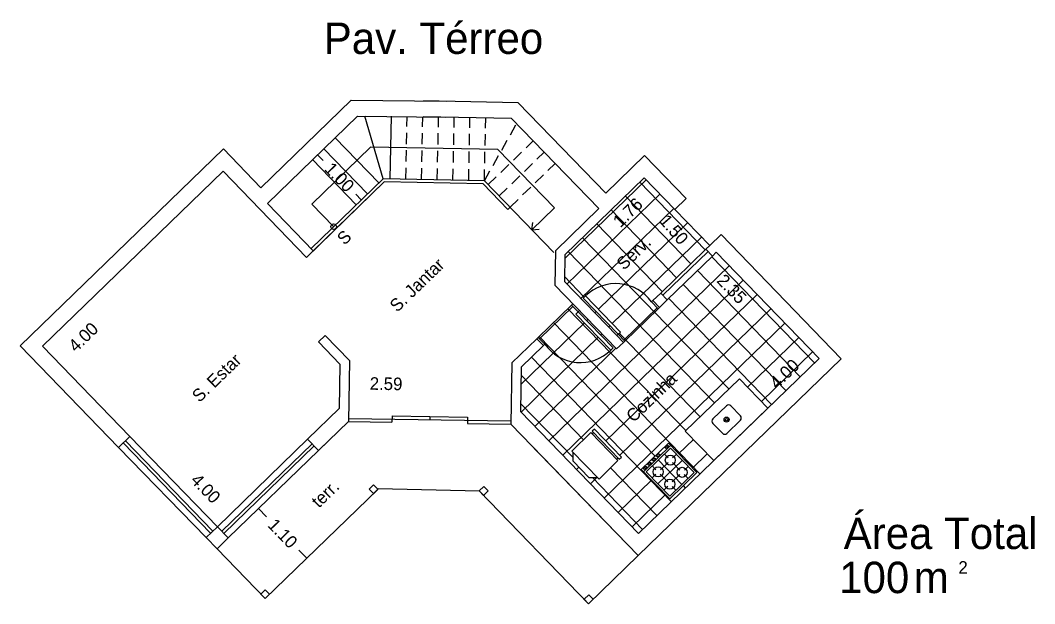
# Model space of a CAD drawing. Extents: x 1.1 to 17.3, y 0.1 to 21.
# Drawn here: x 1.12 to 17.26, y 0.08 to 9.36 of the extents above; entities that cross this region are included whole.
import ezdxf

# ---------------------------------------------------------------- set-up
doc = ezdxf.new("R2010")
doc.units = 0
doc.linetypes.add('ACAD_ISO02W100', pattern=[15, 12, -3])
doc.layers.get('0').update_dxf_attribs({"linetype": 'CONTINUOUS'})
doc.layers.get('DEFPOINTS').update_dxf_attribs({"linetype": 'CONTINUOUS'})
for name, color, linetype in [('BLOCO', 5, 'CONTINUOUS'), ('BLOCOS', 5, 'CONTINUOUS'), ('HACHURA', 1, 'CONTINUOUS'), ('PAREDE', 7, 'CONTINUOUS'), ('PONTILHADO', 8, 'ACAD_ISO02W100')]:
    doc.layers.add(name, color=color, linetype=linetype)
doc.styles.add('PADRÃO', font='', dxfattribs={"height": 0.2})
doc.styles.get('PADRÃO').set_extended_font_data('AvantGarde Bk BT')
doc.dimstyles.new('PADRÃOS', dxfattribs={"dimtxt": 0.15, "dimasz": 0.1, "dimexe": 1.25, "dimexo": 0.625, "dimgap": 0.1, "dimtad": 0, "dimjust": 1, "dimzin": 1, "dimdsep": 46, "dimtxsty": 'PADRÃO', "dimcen": 2.5, "dimse1": 1, "dimse2": 1, "dimsd1": 1, "dimsd2": 1, "dimclrt": 1, "dimadec": 0, "dimazin": 0, "dimtfac": 1, "dimtdec": 4, "dimtmove": 0, "dimatfit": 3, "dimfxl": 1, "dimtolj": 1, "dimtzin": 0, "dimarcsym": 0})

# ---------------------------------------------------------------- blocks, each defined once
blk = doc.blocks.new('BOLA')
at = {"layer": 'PAREDE', "ltscale": 0.015}
blk.add_circle((0, 0), 0.04372254359887506, dxfattribs=at)
blk = doc.blocks.new('SETA')
at = {"layer": 'PAREDE', "ltscale": 0.015}
for q in [(-0.07329951123824685, -0.09103539160554419), (0.07329951123824685, -0.09103539160554419)]:
    blk.add_line((0, 0), q, dxfattribs=at)
blk = doc.blocks.new('P80E15')
at = {"layer": 'BLOCO', "ltscale": 0.015}
for p, q in [((0.03000000000000114, 0.1500000000000057), (0, 0.1500000000000057)), ((0, 0.1500000000000057), (0, 0)), ((0.03000000000000114, 2.842170943040401e-14), (0, 0)), ((0.03000000000000114, 0.1500000000000057), (0.03000000000000114, 0)), ((0.8000000000000114, 0.1500000000000341), (0.7700000000000102, 0.1500000000000341)), ((0.7700000000000102, 0.1500000000000057), (0.7700000000000102, 0)), ((0.8000000000000114, 2.842170943040401e-14), (0.7700000000000102, 5.684341886080801e-14)), ((0.8000000000000114, 0.1500000000000057), (0.8000000000000114, 0))]:
    blk.add_line(p, q, dxfattribs=at)
at = {"layer": 'BLOCO'}
blk.add_lwpolyline([(0.03000000000000114, 0.1500000000000057), (0.0800000000000125, 0.1500000000000057), (0.0800000000000125, 0.950000000000017), (0.03000000000000114, 0.950000000000017)], close=True, dxfattribs=at)
at = {"layer": 'BLOCO', "ltscale": 0.015}
blk.add_arc((0.0800000000000125, 0.2524375000000134), 0.6975625000000036, 351.555539587714, 90.00000000000041, dxfattribs=at)
blk = doc.blocks.new('J2')
at = {"layer": 'BLOCO'}
for p, q in [((0, 0.25), (0, 0)), ((2, 0.25), (0, 0.25)), ((2, 0), (2, 0.25)), ((2, 0.1500000000000057), (0, 0.1500000000000057)), ((0, 0.09999999999999432), (2, 0.09999999999999432)), ((0, 0), (2, 0))]:
    blk.add_line(p, q, dxfattribs=at)
blk = doc.blocks.new('*D21')
at = {"layer": 'DEFPOINTS', "color": 0, "linetype": 'ByBlock', "ltscale": 0.015}
for p in [(128.5993515461378, 163.0871760422233), (128.8427939936597, 162.8358895818028), (125.7264403002139, 160.3039439331379)]:
    blk.add_point(p, dxfattribs=at)
at = {"color": 1, "linetype": 'ByBlock', "ltscale": 0.015, "insert": (126.3765003198537, 160.4465823057391), "char_height": 0.2, "attachment_point": 5, "rotation": 44.091641559885346, "style": 'PADRÃO'}
blk.add_mtext('\\A1;4.00', dxfattribs=at)
blk = doc.blocks.new('*D22')
at = {"layer": 'DEFPOINTS', "color": 0, "linetype": 'ByBlock', "ltscale": 0.015}
for p in [(125.9341084135454, 160.505129598681), (125.7264403002139, 160.3039439331379), (128.5096724092993, 157.431032687214)]:
    blk.add_point(p, dxfattribs=at)
at = {"color": 1, "linetype": 'ByBlock', "ltscale": 0.015, "insert": (128.323415689609, 158.0388359248751), "char_height": 0.2, "attachment_point": 5, "rotation": 314.0916415598853, "style": 'PADRÃO'}
blk.add_mtext('\\A1;4.00', dxfattribs=at)
blk = doc.blocks.new('*D23')
at = {"color": 0, "linetype": 'ByBlock', "ltscale": 0.015}
for p, q in [((130.1044572431744, 163.3493877679797), (130.1940616422907, 163.2568962057182)), ((130.8002652704457, 162.6311599564987), (130.7106608713294, 162.7236515187602))]:
    blk.add_line(p, q, dxfattribs=at)
at = {"layer": 'DEFPOINTS', "color": 0, "linetype": 'ByBlock', "ltscale": 0.015}
for p in [(129.3047408882857, 162.5746348965693), (130.8002652704457, 162.6311599564987), (130.0005489155571, 161.8564070850883)]:
    blk.add_point(p, dxfattribs=at)
at = {"color": 1, "linetype": 'ByBlock', "ltscale": 0.015, "insert": (130.45236125681, 162.9902738622392), "char_height": 0.2, "attachment_point": 5, "rotation": 314.0916415598853, "style": 'PADRÃO'}
blk.add_mtext('\\A1;1.00', dxfattribs=at)
blk = doc.blocks.new('*D24')
at = {"color": 0, "linetype": 'ByBlock', "ltscale": 0.015}
for p, q in [((129.1661151751233, 157.7189053407083), (129.2905099756031, 157.5905023878728)), ((129.9315040051217, 156.9288547480793), (129.8071092046418, 157.0572577009148))]:
    blk.add_line(p, q, dxfattribs=at)
at = {"layer": 'DEFPOINTS', "color": 0, "linetype": 'ByBlock', "ltscale": 0.015}
for p in [(129.1661151751233, 157.7189053407083), (128.5040674632469, 157.0775237275259), (129.2694562932454, 156.2874731348969)]:
    blk.add_point(p, dxfattribs=at)
at = {"color": 1, "linetype": 'ByBlock', "ltscale": 0.015, "insert": (129.5488095901225, 157.3238800443938), "char_height": 0.2, "attachment_point": 5, "rotation": 314.0916415598853, "style": 'PADRÃO'}
blk.add_mtext('\\A1;1.10', dxfattribs=at)
blk = doc.blocks.new('*D25')
at = {"layer": 'DEFPOINTS', "color": 0, "linetype": 'ByBlock', "ltscale": 0.015}
for p in [(133.1898963485773, 159.6726717459428), (130.5956416810261, 159.103808573505), (133.1802271940059, 159.0628295205813)]:
    blk.add_point(p, dxfattribs=at)
at = {"color": 1, "linetype": 'ByBlock', "ltscale": 0.015, "insert": (131.194453821909, 159.704309834331), "char_height": 0.2, "attachment_point": 5, "rotation": 359.0916415598873, "style": 'PADRÃO'}
blk.add_mtext('\\A1;2.59', dxfattribs=at)
blk = doc.blocks.new('*D26')
at = {"layer": 'DEFPOINTS', "color": 0, "linetype": 'ByBlock', "ltscale": 0.015}
for p in [(135.3017961228756, 162.9809076174994), (134.038478742798, 161.7570252225294), (134.1884715441291, 161.6021994700005)]:
    blk.add_point(p, dxfattribs=at)
at = {"color": 1, "linetype": 'ByBlock', "ltscale": 0.015, "insert": (135.041422360765, 162.4285250669712), "char_height": 0.2, "attachment_point": 5, "rotation": 44.09164155988498, "style": 'PADRÃO'}
blk.add_mtext('\\A1;1.76', dxfattribs=at)
blk = doc.blocks.new('*D27')
at = {"layer": 'DEFPOINTS', "color": 0, "linetype": 'ByBlock', "ltscale": 0.015}
for p in [(135.3017961228756, 162.9809076174994), (135.1658274180613, 162.863503900921), (136.2837228922986, 161.8437092821151)]:
    blk.add_point(p, dxfattribs=at)
at = {"color": 1, "linetype": 'ByBlock', "ltscale": 0.015, "insert": (135.7744351447154, 162.1586573530874), "char_height": 0.2, "attachment_point": 5, "rotation": 310.80933862302186, "style": 'PADRÃO'}
blk.add_mtext('\\A1;1.50', dxfattribs=at)
blk = doc.blocks.new('*D28')
at = {"layer": 'DEFPOINTS', "color": 0, "linetype": 'ByBlock', "ltscale": 0.015}
for p in [(136.4498793678733, 161.7958317285558), (138.085028231961, 160.1079963715755), (137.9208097519785, 159.9489040407418)]:
    blk.add_point(p, dxfattribs=at)
at = {"color": 1, "linetype": 'ByBlock', "ltscale": 0.015, "insert": (136.6956428292343, 161.2135473376468), "char_height": 0.2, "attachment_point": 5, "rotation": 314.0916415598857, "style": 'PADRÃO'}
blk.add_mtext('\\A1;2.35', dxfattribs=at)
blk = doc.blocks.new('*D29')
at = {"layer": 'DEFPOINTS', "color": 0, "linetype": 'ByBlock', "ltscale": 0.015}
for p in [(138.085028231961, 160.1079963715755), (135.0676543976189, 157.4738816118938), (135.2121169860371, 157.3247642624901)]:
    blk.add_point(p, dxfattribs=at)
at = {"color": 1, "linetype": 'ByBlock', "ltscale": 0.015, "insert": (137.5339480714248, 159.8631888879574), "char_height": 0.2, "attachment_point": 5, "rotation": 44.09164155988528, "style": 'PADRÃO'}
blk.add_mtext('\\A1;4.00', dxfattribs=at)
blk = doc.blocks.new('ESTAR')
at = {"layer": 'HACHURA', "ltscale": 0.015, "style": 'PADRÃO'}
blk.add_text('S. Estar', height=0.2, dxfattribs=at).set_placement((-0.425116371214699, -0.06847717339962855))
blk = doc.blocks.new('JANTAR')
at = {"layer": 'HACHURA', "ltscale": 0.015, "style": 'PADRÃO'}
blk.add_text('S. Jantar', height=0.2, dxfattribs=at).set_placement((-0.562251810807993, -0.02739128426412663))
blk = doc.blocks.new('COZINHA')
at = {"layer": 'HACHURA', "ltscale": 0.015, "style": 'PADRÃO'}
blk.add_text('Cozinha', height=0.2, dxfattribs=at).set_placement((-0.6582467478390299, -0.06847717339962855))
blk = doc.blocks.new('FOGÃO4B')
at = {"layer": 'BLOCOS'}
for p, q in [((-0.2999999999999972, 0.700000000000017), (0.2999999999999972, 0.700000000000017)), ((-0.2999999999999972, 0.05000000000001137), (-0.2999999999999829, 0.700000000000017)), ((-0.2999999999999972, 0.6500000000000057), (0.2999999999999972, 0.6500000000000057)), ((0.2999999999999972, 0.700000000000017), (0.2999999999999972, 0.05000000000001137)), ((-0.2700000000000244, 0.620000000000033), (0.2700000000000102, 0.620000000000033)), ((-0.2699999999999818, 0.0800000000000125), (-0.2700000000000244, 0.620000000000033)), ((-0.2700000000000244, 0.4850000000000421), (-0.1850000000000023, 0.4850000000000421)), ((-0.1350000000000051, 0.5350000000000534), (-0.1350000000000193, 0.620000000000033)), ((-0.08500000000000796, 0.4850000000000421), (0.08500000000000796, 0.4850000000000421)), ((2.842170943040401e-14, 0.0800000000000125), (-1.4210854715202e-14, 0.620000000000033)), ((0.1350000000000051, 0.5350000000000534), (0.1349999999999909, 0.620000000000033)), ((0.1850000000000023, 0.4850000000000421), (0.2700000000000102, 0.4850000000000421)), ((0.2700000000000102, 0.620000000000033), (0.269999999999996, 0.07999999999995566)), ((-0.2700000000000244, 0.3500000000000512), (0.2700000000000102, 0.3500000000000512)), ((-0.1349999999999909, 0.2650000000000716), (-0.1350000000000051, 0.4350000000000307)), ((0.1350000000000051, 0.2650000000000716), (0.1350000000000051, 0.4350000000000307)), ((-0.2700000000000244, 0.2150000000000603), (-0.1850000000000023, 0.2150000000000603)), ((-0.1349999999999767, 0.0800000000000125), (-0.1349999999999767, 0.1650000000000489)), ((-0.08500000000000796, 0.2150000000000603), (0.08500000000000796, 0.2150000000000603)), ((0.1350000000000335, 0.0800000000000125), (0.1350000000000193, 0.1650000000000489)), ((0.1850000000000023, 0.2150000000000603), (0.2700000000000102, 0.2150000000000603)), ((0.2999999999999972, 0.05000000000001137), (-0.2999999999999972, 0.05000000000001137)), ((0.269999999999996, 0.07999999999995566), (-0.2699999999999818, 0.0800000000000125))]:
    blk.add_line(p, q, dxfattribs=at)
for centre in [(-0.1350000000000051, 0.4850000000000421), (0.1350000000000051, 0.4850000000000421), (-0.1350000000000051, 0.2150000000000603), (0.1350000000000051, 0.2150000000000603)]:
    blk.add_circle(centre, 0.08, dxfattribs=at)
for centre in [(-0.2399999999999949, 0.6750000000000114), (-0.1439999999999912, 0.6750000000000114), (-0.04800000000000182, 0.6750000000000114), (0.04800000000000182, 0.6750000000000114), (0.2400000000000091, 0.6750000000000114)]:
    blk.add_ellipse(centre, major_axis=(-0.03000000000000114, 0), ratio=0.499999999999981, dxfattribs=at)
blk = doc.blocks.new('GELAD')
at = {"layer": 'BLOCOS'}
for p, q in [((0.3100000000000023, 0.6499999999999773), (-0.3100000000000023, 0.6499999999999773)), ((-0.3100000000000023, 0.6499999999999773), (-0.3100000000000023, 0.5999999999999659)), ((0.3100000000000165, 0.5999999999999659), (0.3100000000000023, 0.6499999999999773)), ((0.3100000000000023, 0.5999999999999659), (-0.3100000000000023, 0.5999999999999659)), ((0.3100000000000023, 0.5699999999999648), (-0.3100000000000023, 0.5699999999999648)), ((-0.3100000000000023, 0.5699999999999648), (-0.3100000000000023, 0.1499999999999773)), ((-0.2800000000000011, 0.5999999999999659), (-0.2799999999999869, 0.5699999999999932)), ((0.2800000000000153, 0.5699999999999932), (0.2800000000000011, 0.5999999999999659)), ((0.3100000000000023, 0.1499999999999773), (0.3100000000000165, 0.5699999999999648)), ((-0.3100000000000023, 0.1499999999999773), (0.3100000000000023, 0.1499999999999773)), ((-0.1800000000000068, 0.05000000000001137), (-0.2800000000000011, 0.1500000000000057)), ((-0.1800000000000068, 0.05000000000001137), (0.1800000000000068, 0.04999999999998295)), ((0.1800000000000068, 0.04999999999998295), (0.2800000000000011, 0.1499999999999773))]:
    blk.add_line(p, q, dxfattribs=at)
blk = doc.blocks.new('PIA')
at = {"layer": 'BLOCOS'}
blk.add_lwpolyline([(-0.6000000000000085, 0), (0.5999999999999943, 0), (0.5999999999999943, 0.6500000000000057), (-0.6000000000000085, 0.6500000000000057)], close=True, dxfattribs=at)
blk.add_lwpolyline([(-0.1500000000000199, 0.1649999999999352), (0.1500000000000057, 0.1649999999999636, 0.414213562373095), (0.2000000000000028, 0.214999999999975), (0.2000000000000028, 0.4349999999999454, 0.414213562373095), (0.1500000000000057, 0.4849999999999568), (-0.1500000000000057, 0.4849999999999852, 0.4142135623731188), (-0.2000000000000028, 0.4349999999999739), (-0.2000000000000171, 0.2149999999999466, 0.4142135623730711)], format="xyb", close=True, dxfattribs=at)
for radius in [0.04, 0.02]:
    blk.add_circle((0, 0.3249999999999886), radius, dxfattribs=at)
blk = doc.blocks.new('TÉRREO')
at = {"layer": 'HACHURA', "ltscale": 0.015, "style": 'PADRÃO'}
blk.add_text('Pav. Térreo', height=0.5, dxfattribs=at).set_placement((-1.919883222733915, -0.2465187923484109))
blk = doc.blocks.new('AREA')
at = {"layer": 'HACHURA', "ltscale": 0.1, "style": 'PADRÃO'}
for s, p in [('Área Total', (-2.498118662321986, 0.432649720527877)), ('m', (-1.383981738905476, -0.2692598737472736))]:
    blk.add_text(s, height=0.5, dxfattribs=at).set_placement(p)
at = {"layer": 'HACHURA', "ltscale": 0.015, "style": 'PADRÃO'}
blk.add_text('2', height=0.2, dxfattribs=at).set_placement((-0.6730096243244077, 0.03971876221811499))
blk.add_attdef('100', (-2.57025748884891, -0.2692836984217877), '', height=0.5, dxfattribs=at)

msp = doc.modelspace()

# ---------------------------------------------------------------- hatches: boundary and pattern name
at = {"layer": 'HACHURA', "ltscale": 0.015}
h = msp.add_hatch(dxfattribs=at)
h.set_pattern_fill('NET', color=256, scale=0.1, angle=44.09164155988535, style=0)
h.set_pattern_definition([(44.09164155988535, (23.57260830451449, -206.080133951454), (-0.2209190486586552, 0.2280373301452084), []), (134.0916415598853, (23.57260830451449, -206.080133951454), (-0.2280373301452084, -0.2209190486586552), [])])
h.paths.add_polyline_path([(12.19570724479937, 5.668102129895033), (12.1339219733153, 5.608245511732207), (11.41569416183432, 4.912437484460838), (11.29150377046224, 4.79212374856067), (11.26995693611778, 4.771249507742596), (10.7384683556219, 4.256351567561751), (10.71692152127747, 4.235477326743592), (10.6091873495553, 4.131106122652881), (10.01775052637467, 4.741599762411738), (9.996203692030235, 4.720725521593579), (10.55285011384731, 4.146143272408779), (10.51693872327328, 4.111352871045227, -0.4580704259902144), (9.464715111534332, 4.205827581412734), (9.443168277189898, 4.184953340594603), (9.090473081435306, 3.843267674204071), (9.079263189330504, 3.136249754827929), (10.95794486296316, 1.197034663829356), (12.1541819487658, 2.355930704216433), (11.70190673103943, 2.822778781679062), (12.56378010481657, 3.657748414404637), (13.01605532254297, 3.190900336942036), (13.83085610888705, 3.980266772914746)])
h.paths.add_polyline_path([(11.43231557913194, 2.631218826217435), (11.8845907968583, 2.164370748754834), (11.45365410996973, 1.746885932392047), (11.00137889224337, 2.213734009854676)], flags=16)
edge = h.paths.add_edge_path(flags=0)
edge.add_ellipse((11.40661711112486, 2.571514649294159), major_axis=(-0.02154683434442995, -0.02087424081814144), ratio=0.499999999999981, start_angle=0, end_angle=360)
h.paths.add_polyline_path([(10.25648389404853, 2.855263271894643), (10.68788487095676, 2.409962028776448), (10.65197348038274, 2.37517162741284), (10.63109923956463, 2.396718461757246), (10.60955240522017, 2.375844220939143), (10.63042664603833, 2.354297386594681), (10.32877096521634, 2.062058015140764), (10.3078967243982, 2.083604849485226), (10.16649314052293, 2.085846827906153), (9.916002250705247, 2.344408840039364), (9.918244229126202, 2.485812423914524), (9.897369988308043, 2.507359258258958), (10.19902566913007, 2.79959862971296), (10.21989990994823, 2.778051795368498), (10.24144674429263, 2.7989260361866), (10.22057250347447, 2.820472870531063)], flags=16)
edge = h.paths.add_edge_path(flags=0)
edge.add_ellipse((11.19976750141834, 2.371121937440023), major_axis=(-0.02154683434442995, -0.02087424081814144), ratio=0.499999999999981, start_angle=0, end_angle=360)
edge = h.paths.add_edge_path(flags=0)
edge.add_ellipse((11.13081763151618, 2.304324366821987), major_axis=(-0.02154683434442995, -0.02087424081814144), ratio=0.499999999999981, start_angle=0, end_angle=360)
edge = h.paths.add_edge_path(flags=0)
edge.add_ellipse((11.061867761614, 2.237526796203952), major_axis=(-0.02154683434442995, -0.02087424081814144), ratio=0.499999999999981, start_angle=0, end_angle=360)
h.paths.add_polyline_path([(9.96029230145615, 4.685935120229999), (9.996203692030264, 4.720725521593607), (9.891832487939553, 4.82845969331575), (9.360343907443593, 4.313561753134906), (9.464715111534304, 4.205827581412791, 0.4580704259902287), (10.51693872327328, 4.111352871045227)])
h.paths.add_polyline_path([(10.11336212028814, 4.973458389832274), (10.67000854210525, 4.398876140647474), (10.63409715153117, 4.364085739283894), (10.7384683556219, 4.256351567561751), (11.26995693611784, 4.771249507742539), (11.1655857320271, 4.87898367946471, 0.458070425990229)])
h.paths.add_polyline_path([(11.53468961889155, 6.350418550801976), (11.04762399980157, 6.853178018838662), (9.784306619723992, 5.629295623868643), (9.777580684461128, 5.205084872242935), (10.61255031718676, 4.343211498465763), (10.63409715153117, 4.364085739283922), (10.07745072971412, 4.938667988468666), (10.11336212028786, 4.97345838983199, -0.4580704259903868), (11.1655857320271, 4.878983679464739), (11.18713256637153, 4.899857920282869), (11.31132295774361, 5.020171656182981), (12.02955076922458, 5.71597968345435), (12.09133604070863, 5.775836301617176)])
h.paths.add_polyline_path([(12.56680673897145, 4.734944086918631), (12.09474686992016, 5.222214301328592), (12.31613467334918, 5.436691391053444), (12.78819454240048, 4.949421176643483)], flags=24)
h.paths.add_polyline_path([(12.94547678424067, 3.626180364807112), (13.39959802273611, 4.066126017215083), (13.61407511246099, 3.844738213786059), (13.15995387396552, 3.404792561378088)], flags=24)
h.paths.add_polyline_path([(10.88698266578055, 2.880048853399444), (11.69005607037602, 3.65805398279349), (11.47271163987946, 3.882401516214884), (10.66963823528397, 3.104396386820838)], flags=24)
h.paths.add_polyline_path([(10.45068354165593, 6.186355385014053), (10.9123027627987, 6.633564967377055), (11.12381693372612, 6.415235551606798), (10.66219771258332, 5.968025969243797)], flags=24)
h.paths.add_polyline_path([(11.61354374206536, 5.687073330674309), (11.19367764538876, 6.173332633397592), (11.42698230121752, 6.37478217817889), (11.84684839789409, 5.888522875455578)], flags=24)
h.paths.add_polyline_path([(10.73417550476128, 5.301832327312638), (11.22716786382315, 5.779435721855918), (11.01011016740375, 6.003487282278059), (10.51711780834188, 5.525883887734778)], flags=24)

# ---------------------------------------------------------------- linework, layer by layer
at = {"layer": 'BLOCO'}
for p, q in [((12.02955076922458, 5.71597968345435), (11.31132295774361, 5.020171656182981)), ((11.34611335910719, 4.984260265608953), (12.06434117058816, 5.680068292880293)), ((12.1339219733153, 5.608245511732207), (12.02955076922458, 5.71597968345435)), ((11.41569416183432, 4.912437484460838), (12.1339219733153, 5.608245511732207)), ((11.31132295774361, 5.020171656182981), (11.41569416183432, 4.912437484460838))]:
    msp.add_line(p, q, dxfattribs=at)
at = {"layer": 'BLOCO', "ltscale": 0.015}
for p, q in [((6.341469557952024, 2.976078974844143), (7.033837716188401, 2.96510135725066)), ((6.342262217024398, 3.026072691365243), (8.926847730004198, 2.985093638441583)), ((7.035423034333149, 3.065088790292947), (7.033837716188401, 2.965101357250717)), ((7.035423034333121, 3.065088790292918), (8.235272230840195, 3.04606497255611)), ((7.635347632586644, 3.055576881424543), (7.634554973514298, 3.005583164903413)), ((8.235272230840195, 3.04606497255611), (8.233686912695447, 2.94607753951388)), ((8.233686912695447, 2.94607753951388), (8.926055070931824, 2.935099921920454))]:
    msp.add_line(p, q, dxfattribs=at)
at = {"layer": 'HACHURA', "ltscale": 0.015}
for p, q in [((11.53468961889155, 6.350418550801976), (12.09133604070863, 5.775836301617176)), ((9.360343907443593, 4.313561753134934), (9.891832487939524, 4.828459693315722)), ((10.7384683556219, 4.256351567561751), (11.26995693611784, 4.771249507742539))]:
    msp.add_line(p, q, dxfattribs=at)
at = {"layer": 'PAREDE', "ltscale": 0.015}
for p, q in [((4.948439539542079, 6.696043053505946), (6.384895162503994, 8.087659108048626)), ((6.384895162503994, 8.087659108048626), (7.894978307765655, 8.07044274209224)), ((9.044700541566584, 8.045487431062867), (7.534830634903159, 8.076152946096897)), ((10.43631659610926, 6.609031808100951), (9.044700541566584, 8.045487431062867)), ((5.050568765211779, 6.446905297908557), (6.48494023104584, 7.836502253167566)), ((6.48494023104584, 7.836502253167566), (7.892128258214484, 7.82045898818501)), ((6.892416031095394, 6.838942626606524), (6.602998220259678, 7.83515628122376)), ((7.005224564820168, 6.836651481010733), (7.025530415098018, 7.836445295976858)), ((8.936743490707187, 7.797628485969028), (7.529754172333668, 7.826204492355373)), ((10.3263404459662, 6.363257020134995), (8.936743490707187, 7.797628485969028)), ((5.757586684587949, 6.435695405803756), (6.69419956944563, 7.34307152423321)), ((8.720829388988193, 7.301910595781521), (6.69419956944563, 7.34307152423321)), ((9.619322526590025, 6.374466912239768), (8.720829388988193, 7.301910595781521)), ((5.673433022124556, 5.588394891762761), (6.912237677260407, 6.788529736843827)), ((5.746376792483119, 5.728677486427557), (6.892416031095394, 6.838942626606524)), ((5.746376792483119, 5.728677486427557), (6.892416031095394, 6.838942626606524)), ((5.781167193846699, 5.6927660958535), (6.912237677260407, 6.788529736843827)), ((8.504915287269313, 6.806192705593844), (6.892416031095394, 6.838942626606524)), ((8.504915287269313, 6.806192705593844), (6.892416031095394, 6.838942626606524)), ((8.483323877097376, 6.756620916575116), (6.912237677260407, 6.788529736843827)), ((8.483323877097376, 6.756620916575116), (6.912237677260407, 6.788529736843827)), ((9.608112634485224, 5.667448992863626), (8.504915287269313, 6.806192705593844)), ((9.608112634485195, 5.667448992863683), (8.504915287269313, 6.806192705593844)), ((8.876393216639798, 6.350886402981018), (8.483323877097376, 6.756620916575116)), ((8.876393216639798, 6.350886402981018), (8.483323877097376, 6.756620916575116)), ((11.53468961889155, 6.350418550801976), (11.71424657176178, 6.524370557619818)), ((8.912304607213883, 6.385676804344598), (8.876393216639798, 6.350886402981018)), ((12.09133604070863, 5.775836301617176), (12.27089299357888, 5.949788308435018)), ((9.635310460574914, 5.693797827335231), (9.626614544483374, 5.145338623210591)), ((12.1339219733153, 5.608245511732207), (12.02955076922458, 5.71597968345435)), ((9.784306619723992, 5.629295623868643), (9.777580684461128, 5.205084872242935)), ((9.777580684461128, 5.205084872242935), (10.61255031718676, 4.343211498465763)), ((9.626614544483374, 5.145338623210591), (10.6091873495553, 4.131106122652909)), ((11.41569416183432, 4.912437484460838), (11.31132295774361, 5.020171656182981)), ((9.913379322283959, 4.849333934133881), (10.01775052637467, 4.741599762411738)), ((11.18713256637156, 4.899857920282841), (11.29150377046224, 4.792123748560698)), ((5.971973774660427, 4.346069081407336), (5.864239602938284, 4.241697877316653)), ((9.338797073099187, 4.292687512316775), (9.44316827718987, 4.184953340594632)), ((10.61255031718676, 4.343211498465763), (10.71692152127747, 4.235477326743592)), ((2.863884231682647, 2.739758711515208), (2.684327278812418, 2.565806704697366)), ((5.691955909187328, 2.694919143095944), (5.86590791600517, 2.515362190225716)), ((6.669450114998654, 1.901505582835455), (6.741272896146739, 1.971086385562586)), ((5.015284170171441, 0.1597435362361352), (6.807805676084712, 1.896310726942886)), ((8.425722133574851, 1.870658380056057), (6.81509274202736, 1.90337032404716)), ((10.16228932428166, 0.07813687414278547), (8.425722133574908, 1.870658380056)), ((4.255500286225384, 1.303303088553264), (4.075943333355127, 1.129351081735422)), ((4.255500286225384, 1.303303088553264), (4.429452293043227, 1.123746135683007)), ((4.249895340172969, 0.9497941288651646), (5.015284170171441, 0.1597435362361352)), ((10.95233991691074, 0.8435257041412569), (10.16228932428166, 0.07813687414278547))]:
    msp.add_line(p, q, dxfattribs=at)
at = {"layer": 'PAREDE'}
for p, q in [((6.823718509704605, 6.77238952733461), (6.127910482433236, 7.490617338815582)), ((4.350784369116212, 7.312955403250612), (1.118759217451867, 4.181819280529567)), ((4.350784369116241, 7.312955403250641), (1.118759217451867, 4.18181928052951)), ((4.948439539542079, 6.696043053505946), (4.350784369116241, 7.312955403250641)), ((6.644161556834348, 6.598437520516768), (5.948353529563008, 7.31666533199774)), ((6.464604603964091, 6.424485513698926), (5.768796576692779, 7.142713325179898)), ((10.43631659610926, 6.609031808100951), (11.05322894585402, 7.206686978526733)), ((11.05322894585404, 7.206686978526704), (11.71424657176178, 6.524370557619818)), ((11.05322894585402, 7.206686978526733), (11.71424657176178, 6.524370557619818)), ((4.345179423063854, 6.95944644356257), (1.472268177139966, 4.176214334477152)), ((5.673433022124584, 5.588394891762789), (4.345179423063854, 6.95944644356257)), ((9.784306619723992, 5.629295623868643), (11.0476239998016, 6.853178018838662)), ((11.0476239998016, 6.853178018838662), (11.53468961889155, 6.350418550801976)), ((5.781167193846727, 5.692766095853528), (5.050568765211779, 6.446905297908557)), ((6.105490698223605, 6.076581500063241), (5.757586684587949, 6.435695405803756)), ((9.260208620849568, 6.026562898604084), (9.619322526590025, 6.374466912239768)), ((9.635310460574914, 5.693797827335231), (10.3263404459662, 6.363257020134995)), ((12.27089299357888, 5.949788308435018), (14.18436506857515, 3.974661826862359)), ((12.27089299357888, 5.949788308435018), (14.18436506857509, 3.974661826862359)), ((12.02955076922458, 5.71597968345435), (12.09133604070863, 5.775836301617176)), ((12.1339219733153, 5.608245511732207), (12.19570724479937, 5.668102129895033)), ((12.19570724479937, 5.668102129895033), (13.83085610888705, 3.980266772914774)), ((11.18713256637156, 4.899857920282841), (11.31132295774361, 5.020171656182981)), ((11.29150377046224, 4.79212374856067), (11.41569416183432, 4.912437484460838)), ((5.864239602938284, 4.241697877316653), (6.205925269328787, 3.88900268156209)), ((5.971973774660427, 4.346069081407336), (6.356891409306542, 3.948748930594434)), ((9.338797073099187, 4.292687512316775), (8.941476922286228, 3.90776987767066)), ((10.6091873495553, 4.131106122652909), (10.71692152127747, 4.235477326743592)), ((1.118759217451867, 4.181819280529567), (2.684327278812418, 2.565806704697366)), ((1.118759217451867, 4.18181928052951), (2.684327278812418, 2.565806704697366)), ((1.472268177139966, 4.176214334477152), (2.863884231682647, 2.739758711515208)), ((9.443168277189898, 4.18495334059466), (9.090473081435306, 3.843267674204128)), ((6.205925269328787, 3.88900268156209), (6.194715377223986, 3.181984762185891)), ((6.356891409306542, 3.948748930594434), (6.341469557952024, 2.976078974844143)), ((8.941476922286228, 3.90776987767066), (8.926055070931824, 2.93509992192034)), ((14.18436506857509, 3.974661826862359), (10.95233991691074, 0.8435257041412569)), ((14.18436506857515, 3.974661826862359), (10.95233991691074, 0.8435257041412569)), ((13.83085610888705, 3.980266772914774), (10.95794486296316, 1.197034663829356)), ((9.090473081435306, 3.843267674204128), (9.079263189330504, 3.136249754827929)), ((5.691955909187328, 2.694919143095944), (6.194715377223986, 3.181984762185891)), ((10.95794486296316, 1.197034663829356), (9.079263189330504, 3.136249754827929)), ((5.865907916005114, 2.515362190225744), (6.341469557952024, 2.976078974844143)), ((10.95233991691074, 0.8435257041412569), (8.926055070931824, 2.93509992192034)), ((5.86590791600517, 2.515362190225716), (6.045464868875399, 2.689314197043558)), ((10.95233991691074, 0.8435257041412569), (9.212819848732352, 2.639095232843687)), ((4.075943333355127, 1.129351081735422), (4.249895340172969, 0.9497941288651646)), ((4.075943333355127, 1.129351081735422), (4.249895340172969, 0.9497941288651646)), ((4.249895340172969, 0.9497941288651646), (4.429452293043227, 1.123746135683007)), ((4.249895340172969, 0.9497941288651646), (4.429452293043227, 1.123746135683007))]:
    msp.add_line(p, q, dxfattribs=at)
for points in [[(6.739030917725785, 1.829682801687369), (6.810853698873899, 1.8992636044145), (6.741272896146739, 1.971086385562586), (6.669450114998654, 1.901505582835455)], [(8.492350058830425, 1.801883621697101), (8.56417283997851, 1.871464424424232), (8.49459203725138, 1.943287205572346), (8.422769256103294, 1.873706402845187)], [(5.015284170171441, 0.1597435362361352), (5.087106951319555, 0.229324338963238), (5.017526148592424, 0.3011471201113523), (4.945703367444338, 0.2315663173841926)], [(10.16228932428166, 0.07813687414278547), (10.23411210542977, 0.1477176768698882), (10.16453130270261, 0.2195404580180025), (10.09270852155456, 0.1499596552908713)]]:
    msp.add_lwpolyline(points, close=True, dxfattribs=at)
at = {"layer": 'PONTILHADO', "ltscale": 0.015}
for p, q in [((7.255173018561692, 6.831575018441271), (7.275478868839571, 7.831368833407396)), ((7.505121472303216, 6.82649855587178), (7.525427322581066, 7.826292370837905)), ((7.75506992604474, 6.821422093302317), (7.775375776322619, 7.821215908268414)), ((8.005018379786264, 6.816345630732826), (8.025324230064143, 7.816139445698923)), ((8.254966833527789, 6.811269168163335), (8.275272683805667, 7.81106298312946)), ((8.504915287269313, 6.806192705593844), (8.525221137547192, 7.805986520559969)), ((8.504915287269313, 6.806192705593844), (9.017943799094127, 7.713811804501518)), ((8.564400593578199, 6.744790710085113), (9.282628405059143, 7.440598737356424)), ((8.738352600396041, 6.565233757214855), (9.456580411876985, 7.261041784486196)), ((8.912304607213883, 6.385676804344598), (9.630532418694827, 7.081484831615967))]:
    msp.add_line(p, q, dxfattribs=at)

# ---------------------------------------------------------------- block references
at = {"layer": 'BLOCO', "ltscale": 0.015}
for name, p, rotation in [('P80E15', (10.71692152127747, 4.235477326743592), 44.09164155988535), ('P80E15', (9.913379322283959, 4.849333934133853), 224.0916415598853), ('J2', (4.255500286225384, 1.303303088553264), 134.0916415598853), ('J2', (4.429452293043227, 1.123746135683007), 44.09164155988535)]:
    msp.add_blockref(name, p, dxfattribs=dict(at, rotation=rotation))
at = {"layer": 'HACHURA', "ltscale": 0.015}
msp.add_blockref('TÉRREO', (7.867871923677967, 9.07096549459854), dxfattribs=at)
for name, p, rotation in [('JANTAR', (7.501526487430368, 5.11578467243487), 44.09164155988535), ('ESTAR', (4.228388424788363, 3.614118433162332), 44.09164155988535), ('COZINHA', (11.30429296733132, 3.458087890267564), 44.09164155988535), ('PIA', (12.5851186356544, 2.773415520579249), 44.09164155988535), ('GELAD', (10.00533630504006, 2.180337432609178), 314.0916415598854), ('FOGÃO4B', (11.7039128547776, 1.919716949999383), 44.09164155988535)]:
    msp.add_blockref(name, p, dxfattribs=dict(at, rotation=rotation))
msp.add_blockref('AREA', (16.72104135561059, 0.5153703627741493), dxfattribs=at).add_auto_attribs({'100': '100'})
at = {"layer": 'PAREDE', "ltscale": 0.015}
for name, p, rotation in [('BOLA', (6.105490698223605, 6.076581500063241), 44.09164155988535), ('SETA', (9.260208620849568, 6.026562898604084), 134.0916415598821)]:
    msp.add_blockref(name, p, dxfattribs=dict(at, rotation=rotation))

# ---------------------------------------------------------------- texts
at = {"layer": 'HACHURA', "ltscale": 0.015, "style": 'PADRÃO'}
for s, p in [('S', (6.278851827081496, 5.77216535991937)), ('Serv.', (10.72665608531238, 5.372865398953024)), ('terr.', (5.870808091012776, 1.590626104941919))]:
    msp.add_text(s, height=0.2, rotation=44.09164155988535, dxfattribs=at).set_placement(p)

# ---------------------------------------------------------------- dimensions: what is measured, and where the dimension line sits
at = {"layer": 'HACHURA', "ltscale": 0.015}
for base, p1, p2, angle, picture, middle in [((6.546093147371749, 6.503430357837971), (5.050568765211779, 6.446905297908557), (5.746376792483119, 5.728677486427557), 134.0916415598853, '*D23', (6.198189133736065, 6.862544263578457)), ((4.58862187058574, 6.708159983142053), (1.472268177139966, 4.176214334477152), (4.345179423063854, 6.95944644356257), 44.09164155988535, '*D21', (2.122328196779762, 4.318852707078378)), ((1.679936290471488, 4.377400000020259), (4.255500286225384, 1.303303088553264), (1.472268177139966, 4.176214334477152), 134.0916415598853, '*D22', (4.069243566535079, 1.911106326214338)), ((4.911943052049281, 1.591175742047596), (5.015284170171441, 0.1597435362361352), (4.249895340172969, 0.9497941288651646), 134.0916415598853, '*D24', (5.294637467048517, 1.196150445733082))]:
    dim = msp.add_linear_dim(base=base, p1=p1, p2=p2, angle=angle, dimstyle='PADRÃOS', dxfattribs=at)
    dim.commit()
    dim.dimension.update_dxf_attribs({"geometry": picture, "text_midpoint": middle, "insert": (-124.254172123074, -156.1277295986607)})
for p1, p2, distance, picture, middle in [((11.0476239998016, 6.853178018838662), (9.784306619723992, 5.629295623868643), 0.21556635659880422, '*D26', (10.78725023769104, 6.30079546831044)), ((12.02955076922458, 5.71597968345435), (11.04762399980163, 6.853178018838662), 0.1796416470513438, '*D27', (11.52026302164145, 6.030927754426642)), ((12.19570724479937, 5.668102129895033), (13.83085610888705, 3.980266772914774), -0.22864400035403895, '*D28', (12.44147070616032, 5.085817738986037)), ((13.83085610888705, 3.980266772914774), (10.95794486296316, 1.197034663829356), -0.20761845617784877, '*D29', (13.27977594835082, 3.735459289296614)), ((6.341469557952081, 2.976078974844199), (8.92605507093188, 2.935099921920539), 0.609918873608655, '*D25', (6.940281698835065, 3.576580235670264))]:
    dim = msp.add_aligned_dim(p1=p1, p2=p2, distance=distance, dimstyle='PADRÃOS', dxfattribs=at)
    dim.commit()
    dim.dimension.update_dxf_attribs({"geometry": picture, "text_midpoint": middle, "insert": (-124.254172123074, -156.1277295986607)})

doc.saveas('drawing.dxf')
